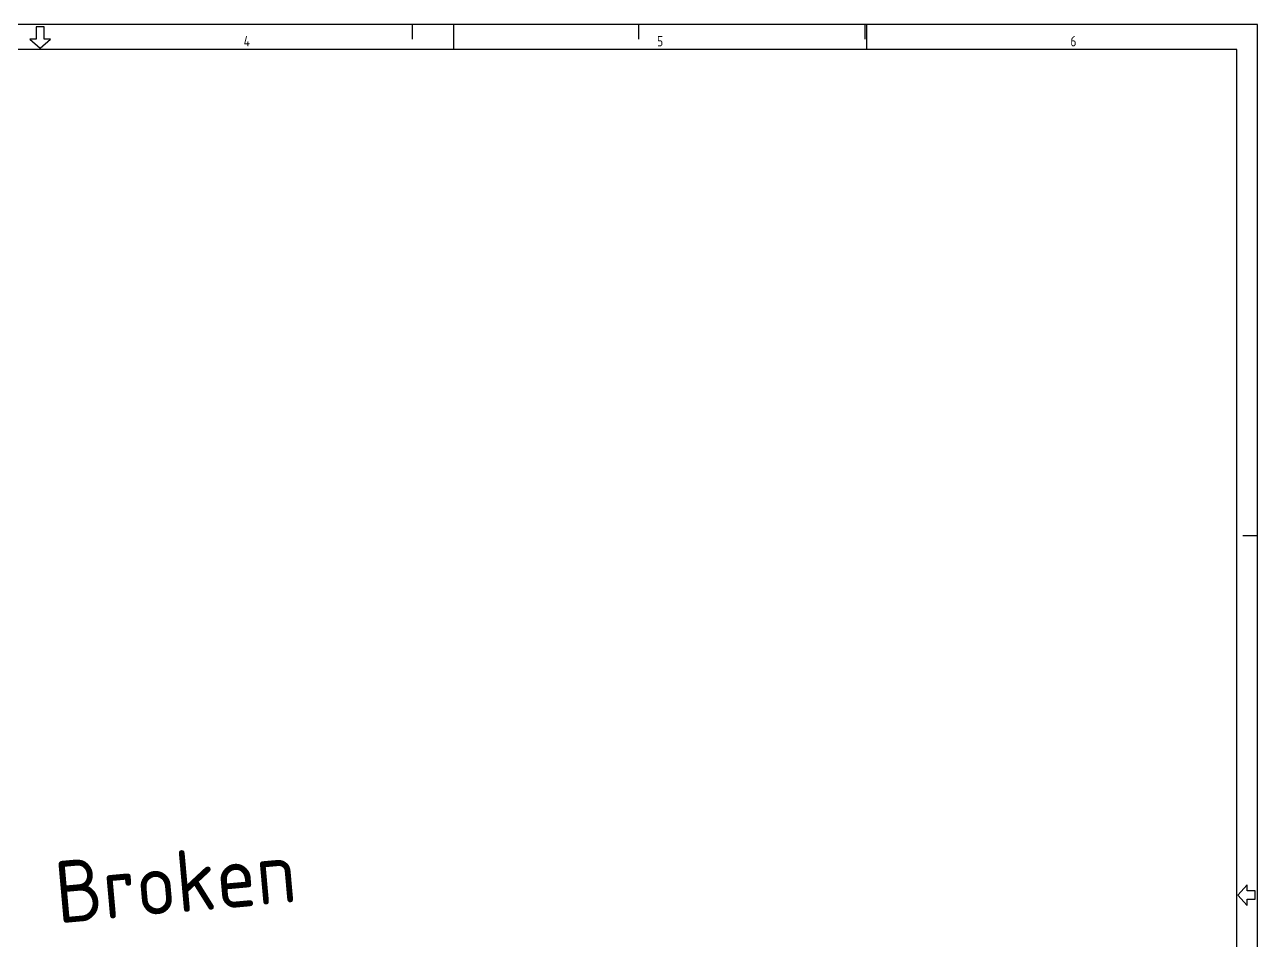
# Model space of a CAD drawing. Extents: x 0 to 1189, y 0 to 841.
# Drawn here: x 592 to 1189, y 398 to 841 of the extents above; entities that cross this region are included whole.
import ezdxf
from ezdxf.enums import TextEntityAlignment as Align

# ---------------------------------------------------------------- set-up
doc = ezdxf.new("R2010")
doc.units = 0
doc.layers.get('0').update_dxf_attribs({"linetype": 'CONTINUOUS'})
for name, color, linetype in [('ADM013gen', 5, 'CONTINUOUS'), ('ADM025gen', 7, 'CONTINUOUS'), ('ADM100gen', 4, 'CONTINUOUS')]:
    doc.layers.add(name, color=color, linetype=linetype)
doc.styles.add('Isocp', font='isocp.shx')
doc.styles.get("Standard").update_dxf_attribs({"font": 'isocp.shx'})

# ---------------------------------------------------------------- blocks, each defined once
blk = doc.blocks.new('FR-A0F')
at = {"layer": 'ADM013gen', "linetype": 'Continuous'}
for p, q in [((780, 841), (780, 834)), ((889.5, 841), (889.5, 834)), ((999, 841), (999, 834))]:
    blk.add_line(p, q, dxfattribs=at)
at = {"layer": 'ADM013gen'}
blk.add_line((1182, 593.97), (1189, 593.97), dxfattribs=at)
at = {"layer": 'ADM025gen', "linetype": 'Continuous'}
for p, q in [((800, 841), (800, 829)), ((1000, 829), (1000, 841))]:
    blk.add_line(p, q, dxfattribs=at)
blk.add_lwpolyline([(0, 841), (0, 0), (1189, 0), (1189, 841)], close=True, dxfattribs=at)
for points in [[(595, 834), (600, 829.63), (605, 834), (602, 834), (602, 840), (598, 840), (598, 834), (595, 834)], [(1184, 425), (1179.63, 420), (1184, 415), (1184, 418), (1188, 418), (1188, 422), (1184, 422), (1184, 425)]]:
    blk.add_lwpolyline(points, dxfattribs=at)
at = {"layer": 'ADM100gen', "linetype": 'Continuous'}
blk.add_lwpolyline([(20, 829), (20, 10), (1179, 10), (1179, 829)], close=True, dxfattribs=at)
at = {"layer": 'ADM025gen', "linetype": 'Continuous', "width": 0.9}
for s, p in [('4', (700, 829)), ('5', (900, 829)), ('6', (1100, 829))]:
    blk.add_text(s, height=5, dxfattribs=at).set_placement(p, align=Align.BOTTOM_CENTER)

msp = doc.modelspace()

# ---------------------------------------------------------------- block references
msp.add_blockref('FR-A0F', (0, 0))

# ---------------------------------------------------------------- texts
at = {"style": 'Isocp'}
msp.add_text('Broken', height=30, rotation=5.11324, dxfattribs=at).set_placement((608.55, 406.29))

doc.saveas('drawing.dxf')
